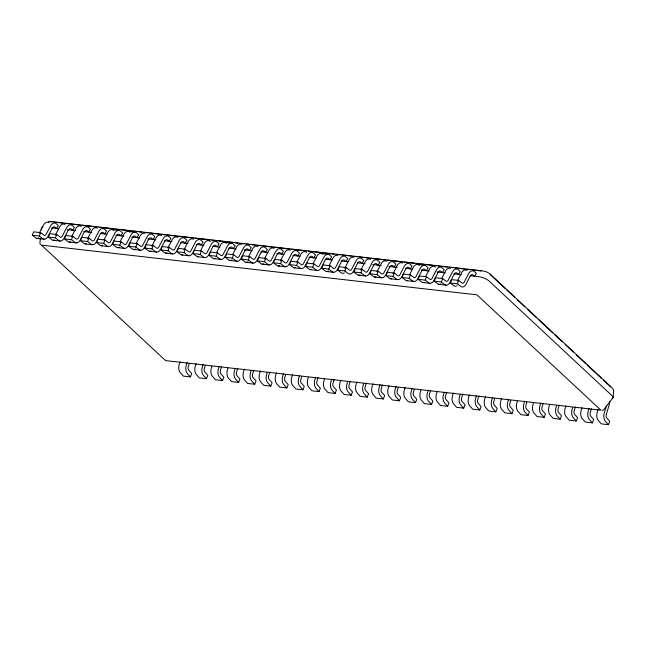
<?xml version="1.0" encoding="UTF-8"?>
<svg xmlns="http://www.w3.org/2000/svg" width="646" height="646" viewBox="0 0 646 646"><rect width="100%" height="100%" fill="white"/><g stroke="black" fill="none" stroke-linecap="round" stroke-linejoin="round"><path stroke-width="0.97" d="M40.318 238.754L39.899 243.098L40.399 244.6M41.231 229.928L41.433 227.965M613.014 397.629L613.7 390.685L612.884 388.658M180 361.736L179.16 364.514A6.92 4.207 -83.5 0 0 180.291 372.71L183.343 376.093L190.376 376.901L191.725 373.541L188.64 370.085A3.093 1.881 -83.5 0 1 188.212 366.96L189.157 363.763M187.033 362.543L186.193 365.321A6.92 4.207 -83.5 0 0 187.324 373.517L190.376 376.901M196.077 363.577L195.237 366.355A6.92 4.207 -83.5 0 0 196.368 374.551L199.42 377.934L206.462 378.742L207.802 375.374L204.717 371.926A3.093 1.881 -83.5 0 1 204.289 368.801L205.234 365.604M203.11 364.376L202.271 367.162A6.92 4.207 -83.5 0 0 203.401 375.35L206.462 378.742M211.88 366.339L211.315 368.196A6.92 4.207 -83.5 0 0 212.445 376.384L215.506 379.775L222.539 380.575L223.879 377.216L220.795 373.759A3.093 1.881 -83.5 0 1 220.367 370.634L221.594 366.516M219.188 366.217L218.348 368.995A6.92 4.207 -83.5 0 0 219.478 377.191L222.539 380.575M227.957 368.18L227.392 370.029A6.92 4.207 -83.5 0 0 228.523 378.225L231.583 381.608L238.616 382.416L239.957 379.049L236.88 375.601A3.093 1.881 -83.5 0 1 236.444 372.476L237.671 368.349M234.991 368.979L234.433 370.836A6.92 4.207 -83.5 0 0 235.564 379.032L238.616 382.416M244.317 369.092L243.477 371.87A6.92 4.207 -83.5 0 0 244.608 380.066L247.66 383.449L254.694 384.249L256.042 380.89L252.957 377.442A3.093 1.881 -83.5 0 1 252.521 374.309L253.749 370.19M251.068 370.82L250.511 372.669A6.92 4.207 -83.5 0 0 251.641 380.865L254.694 384.249M260.395 370.925L259.555 373.703A6.92 4.207 -83.5 0 0 260.685 381.899L263.738 385.282L270.771 386.09L272.119 382.731L269.035 379.275A3.093 1.881 -83.5 0 1 268.599 376.15L269.826 372.031M267.145 372.661L266.588 374.51A6.92 4.207 -83.5 0 0 267.719 382.707L270.771 386.09M276.472 372.766L275.632 375.544A6.92 4.207 -83.5 0 0 276.763 383.74L279.815 387.124L286.848 387.931L288.197 384.564L285.112 381.116A3.093 1.881 -83.5 0 1 284.684 377.983L285.629 374.793M283.505 373.566L282.665 376.343A6.92 4.207 -83.5 0 0 283.796 384.54L286.848 387.931M292.549 374.599L291.709 377.377A6.92 4.207 -83.5 0 0 292.84 385.573L295.892 388.965L302.934 389.764L304.274 386.405L301.189 382.949A3.093 1.881 -83.5 0 1 300.761 379.824L301.706 376.626M299.582 375.407L298.743 378.185A6.92 4.207 -83.5 0 0 299.873 386.381L302.934 389.764M308.352 377.369L307.787 379.218A6.92 4.207 -83.5 0 0 308.917 387.414L311.978 390.798L319.011 391.605L320.351 388.238L317.267 384.79A3.093 1.881 -83.5 0 1 316.839 381.665L318.066 377.539M315.66 377.248L314.82 380.026A6.92 4.207 -83.5 0 0 315.951 388.214L319.011 391.605M324.429 379.202L323.864 381.059A6.92 4.207 -83.5 0 0 324.995 389.247L328.055 392.639L335.088 393.438L336.429 390.079L333.352 386.623A3.093 1.881 -83.5 0 1 332.916 383.498L334.144 379.38M331.745 379.081L330.905 381.859A6.92 4.207 -83.5 0 0 332.036 390.055L335.088 393.438M340.789 380.114L339.949 382.892A6.92 4.207 -83.5 0 0 341.08 391.088L344.132 394.472L351.166 395.279L352.514 391.92L349.429 388.464A3.093 1.881 -83.5 0 1 348.993 385.339L350.221 381.221M347.54 381.843L346.983 383.7A6.92 4.207 -83.5 0 0 348.113 391.896L351.166 395.279M356.867 381.956L356.027 384.733A6.92 4.207 -83.5 0 0 357.157 392.93L360.21 396.313L367.243 397.12L368.591 393.753L365.507 390.305A3.093 1.881 -83.5 0 1 365.071 387.172L366.298 383.054M363.617 383.684L363.06 385.533A6.92 4.207 -83.5 0 0 364.191 393.729L367.243 397.12M372.944 383.789L372.104 386.566A6.92 4.207 -83.5 0 0 373.235 394.763L376.287 398.154L383.32 398.953L384.669 395.594L381.584 392.138A3.093 1.881 -83.5 0 1 381.156 389.013L382.375 384.895M379.977 384.596L379.137 387.374A6.92 4.207 -83.5 0 0 380.268 395.57L383.32 398.953M389.021 385.63L388.181 388.407A6.92 4.207 -83.5 0 0 389.312 396.604L392.364 399.987L399.406 400.795L400.746 397.427L397.661 393.979A3.093 1.881 -83.5 0 1 397.233 390.854L398.178 387.657M396.055 386.437L395.215 389.215A6.92 4.207 -83.5 0 0 396.345 397.403L399.406 400.795M405.099 387.471L404.259 390.249A6.92 4.207 -83.5 0 0 405.389 398.437L408.45 401.828L415.483 402.628L416.823 399.268L413.739 395.812A3.093 1.881 -83.5 0 1 413.311 392.687L414.256 389.49M412.132 388.27L411.292 391.048A6.92 4.207 -83.5 0 0 412.423 399.244L415.483 402.628M420.901 390.232L420.336 392.082A6.92 4.207 -83.5 0 0 421.475 400.278L424.527 403.661L431.56 404.469L432.901 401.101L429.824 397.653A3.093 1.881 -83.5 0 1 429.388 394.528L430.616 390.402M428.217 390.111L427.377 392.889A6.92 4.207 -83.5 0 0 428.508 401.085L431.56 404.469M436.979 392.065L436.421 393.923A6.92 4.207 -83.5 0 0 437.552 402.119L440.604 405.502L447.638 406.302L448.986 402.942L445.902 399.494A3.093 1.881 -83.5 0 1 445.465 396.361L446.693 392.243M444.012 392.873L443.455 394.722A6.92 4.207 -83.5 0 0 444.585 402.918L447.638 406.302M453.339 392.978L452.499 395.756A6.92 4.207 -83.5 0 0 453.629 403.952L456.682 407.335L463.715 408.143L465.063 404.784L461.979 401.327A3.093 1.881 -83.5 0 1 461.543 398.202L462.77 394.084M460.089 394.714L459.532 396.563A6.92 4.207 -83.5 0 0 460.663 404.759L463.715 408.143M469.416 394.819L468.576 397.597A6.92 4.207 -83.5 0 0 469.707 405.793L472.759 409.176L479.792 409.984L481.141 406.617L478.056 403.169A3.093 1.881 -83.5 0 1 477.628 400.035L478.856 395.917M476.449 395.618L475.609 398.396A6.92 4.207 -83.5 0 0 476.74 406.592L479.792 409.984M485.493 396.652L484.653 399.438A6.92 4.207 -83.5 0 0 485.784 407.626L488.836 411.017L495.878 411.817L497.218 408.458L494.133 405.002A3.093 1.881 -83.5 0 1 493.705 401.877L494.65 398.679M492.527 397.46L491.687 400.237A6.92 4.207 -83.5 0 0 492.817 408.433L495.878 411.817M501.571 398.493L500.731 401.271A6.92 4.207 -83.5 0 0 501.861 409.467L504.922 412.851L511.955 413.658L513.295 410.291L510.211 406.843A3.093 1.881 -83.5 0 1 509.783 403.718L510.728 400.52M508.604 399.301L507.764 402.078A6.92 4.207 -83.5 0 0 508.895 410.275L511.955 413.658M517.373 401.255L516.808 403.112A6.92 4.207 -83.5 0 0 517.947 411.308L520.999 414.692L528.032 415.491L529.381 412.132L526.296 408.684A3.093 1.881 -83.5 0 1 525.86 405.551L526.805 402.361M524.689 401.134L523.849 403.911A6.92 4.207 -83.5 0 0 524.98 412.108L528.032 415.491M533.451 403.096L532.893 404.945A6.92 4.207 -83.5 0 0 534.024 413.141L537.076 416.525L544.11 417.332L545.458 413.973L542.374 410.517A3.093 1.881 -83.5 0 1 541.937 407.392L543.165 403.274M540.767 402.975L539.927 405.753A6.92 4.207 -83.5 0 0 541.057 413.949L544.11 417.332M549.528 404.937L548.971 406.786A6.92 4.207 -83.5 0 0 550.101 414.982L553.154 418.366L560.187 419.173L561.535 415.806L558.451 412.358A3.093 1.881 -83.5 0 1 558.015 409.225L559.242 405.107M556.561 405.736L556.004 407.586A6.92 4.207 -83.5 0 0 557.135 415.782L560.187 419.173M565.888 405.841L565.048 408.619A6.92 4.207 -83.5 0 0 566.179 416.815L569.231 420.207L576.264 421.006L577.613 417.647L574.528 414.191A3.093 1.881 -83.5 0 1 574.1 411.066L575.328 406.948M572.639 407.578L572.081 409.427A6.92 4.207 -83.5 0 0 573.212 417.623L576.264 421.006M581.965 407.683L581.125 410.46A6.92 4.207 -83.5 0 0 582.256 418.656L585.308 422.04L592.35 422.847L593.69 419.48L590.606 416.032A3.093 1.881 -83.5 0 1 590.178 412.907L591.405 408.781M588.999 408.49L588.159 411.268A6.92 4.207 -83.5 0 0 589.289 419.456L592.35 422.847M598.043 409.524L597.203 412.301A6.92 4.207 -83.5 0 0 598.333 420.489L601.394 423.881L608.427 424.68L609.767 421.321L606.683 417.865A3.093 1.881 -83.5 0 1 606.255 414.74L609.372 404.235A7.647 4.651 -83.5 0 0 609.646 401.263M606.481 405.696L604.236 413.101A6.92 4.207 -83.5 0 0 605.375 421.297L608.427 424.68M32.3 235.217L33.649 231.849L40.682 232.657L44.098 235.273A3.093 1.881 -83.5 0 0 46.116 234.425L50.816 225.389A7.647 4.651 -83.5 0 1 56 223.476L58.326 225.575L56.468 228.45L55.185 227.255A3.819 2.326 -83.5 0 0 52.108 228.385L47.99 236.42A6.92 4.207 -83.5 0 1 42.701 238.624L39.333 236.016L32.3 235.217L35.667 237.817A6.92 4.207 -83.5 0 0 38.913 237.954M39.333 236.016L40.682 232.657M48.377 237.05L49.726 233.69L56.759 234.498L60.175 237.106A3.093 1.881 -83.5 0 0 62.194 236.266L66.893 227.23A7.647 4.651 -83.5 0 1 72.086 225.317L74.403 227.416L72.546 230.291L71.262 229.088A3.819 2.326 -83.5 0 0 68.185 230.226L64.075 238.253A6.92 4.207 -83.5 0 1 58.778 240.457L55.411 237.857L48.377 237.05L51.745 239.658A6.92 4.207 -83.5 0 0 54.522 240.037M55.411 237.857L56.759 234.498M64.455 238.891L65.803 235.532L72.837 236.331L76.252 238.947A3.093 1.881 -83.5 0 0 78.271 238.108L82.971 229.072A7.647 4.651 -83.5 0 1 88.163 227.158L90.488 229.249L88.631 232.124L87.339 230.929A3.819 2.326 -83.5 0 0 84.263 232.059L80.152 240.094A6.92 4.207 -83.5 0 1 74.855 242.298L71.488 239.698L64.455 238.891L67.822 241.491A6.92 4.207 -83.5 0 0 70.6 241.87M71.488 239.698L72.837 236.331M80.54 240.732L81.88 237.365L88.914 238.172L92.338 240.78A3.093 1.881 -83.5 0 0 94.356 239.941L99.048 230.905A7.647 4.651 -83.5 0 1 104.24 228.991L106.566 231.09L104.709 233.965L103.425 232.762A3.819 2.326 -83.5 0 0 100.348 233.9L96.23 241.935A6.92 4.207 -83.5 0 1 90.941 244.14L87.573 241.531L80.54 240.732L83.907 243.332A6.92 4.207 -83.5 0 0 86.201 243.865M87.573 241.531L88.914 238.172M96.617 242.565L97.958 239.206L104.991 240.005L108.415 242.621A3.093 1.881 -83.5 0 0 110.434 241.782L115.125 232.746A7.647 4.651 -83.5 0 1 120.317 230.832L122.643 232.931L120.786 235.798L119.502 234.603A3.819 2.326 -83.5 0 0 116.425 235.742L112.307 243.768A6.92 4.207 -83.5 0 1 107.018 245.973L103.651 243.372L96.617 242.565L99.985 245.173A6.92 4.207 -83.5 0 0 102.278 245.706M103.651 243.372L104.991 240.005M112.695 244.406L114.035 241.039L121.077 241.846L124.492 244.463A3.093 1.881 -83.5 0 0 126.511 243.615L131.211 234.579A7.647 4.651 -83.5 0 1 136.395 232.665L138.72 234.764L136.863 237.639L135.579 236.444A3.819 2.326 -83.5 0 0 132.503 237.575L128.384 245.609A6.92 4.207 -83.5 0 1 123.095 247.814L119.728 245.205L112.695 244.406L116.062 247.006A6.92 4.207 -83.5 0 0 119.308 247.143M119.728 245.205L121.077 241.846M128.772 246.239L130.121 242.88L137.154 243.679L140.57 246.296A3.093 1.881 -83.5 0 0 142.588 245.456L147.288 236.42A7.647 4.651 -83.5 0 1 152.472 234.506L154.798 236.606L152.941 239.48L151.657 238.277A3.819 2.326 -83.5 0 0 148.58 239.416L144.462 247.442A6.92 4.207 -83.5 0 1 139.173 249.647L135.805 247.047L128.772 246.239L132.139 248.847A6.92 4.207 -83.5 0 0 135.385 248.985M135.805 247.047L137.154 243.679M144.849 248.08L146.198 244.721L153.231 245.52L156.647 248.137A3.093 1.881 -83.5 0 0 158.666 247.297L163.365 238.261A7.647 4.651 -83.5 0 1 168.558 236.339L170.875 238.439L169.018 241.313L167.734 240.118A3.819 2.326 -83.5 0 0 164.657 241.249L160.547 249.283A6.92 4.207 -83.5 0 1 155.25 251.488L151.883 248.888L144.849 248.08L148.217 250.68A6.92 4.207 -83.5 0 0 150.994 251.06M151.883 248.888L153.231 245.52M160.927 249.921L162.275 246.554L169.309 247.361L172.724 249.97A3.093 1.881 -83.5 0 0 174.751 249.13L179.443 240.094A7.647 4.651 -83.5 0 1 184.635 238.18L186.96 240.28L185.103 243.154L183.819 241.951A3.819 2.326 -83.5 0 0 180.735 243.09L176.624 251.124A6.92 4.207 -83.5 0 1 171.335 253.329L167.96 250.721L160.927 249.921L164.294 252.521A6.92 4.207 -83.5 0 0 167.072 252.901M167.96 250.721L169.309 247.361M177.012 251.754L178.353 248.395L185.386 249.195L188.81 251.811A3.093 1.881 -83.5 0 0 190.828 250.971L195.52 241.935A7.647 4.651 -83.5 0 1 200.712 240.021L203.038 242.121L201.181 244.987L199.897 243.792A3.819 2.326 -83.5 0 0 196.82 244.931L192.702 252.957A6.92 4.207 -83.5 0 1 187.413 255.162L184.045 252.562L177.012 251.754L180.379 254.363A6.92 4.207 -83.5 0 0 182.673 254.895M184.045 252.562L185.386 249.195M193.089 253.595L194.43 250.228L201.463 251.036L204.887 253.652A3.093 1.881 -83.5 0 0 206.906 252.804L211.597 243.768A7.647 4.651 -83.5 0 1 216.79 241.854L219.115 243.954L217.258 246.829L215.974 245.633A3.819 2.326 -83.5 0 0 212.897 246.764L208.779 254.799A6.92 4.207 -83.5 0 1 203.49 257.003L200.123 254.395L193.089 253.595L196.457 256.196A6.92 4.207 -83.5 0 0 198.274 256.801M200.123 254.395L201.463 251.036M209.167 255.428L210.507 252.069L217.549 252.869L220.964 255.485A3.093 1.881 -83.5 0 0 222.983 254.645L227.683 245.609A7.647 4.651 -83.5 0 1 232.867 243.695L235.192 245.795L233.335 248.67L232.051 247.466A3.819 2.326 -83.5 0 0 228.975 248.605L224.856 256.632A6.92 4.207 -83.5 0 1 219.567 258.836L216.2 256.236L209.167 255.428L212.534 258.037A6.92 4.207 -83.5 0 0 215.312 258.416M216.2 256.236L217.549 252.869M225.244 257.269L226.593 253.902L233.626 254.71L237.042 257.326A3.093 1.881 -83.5 0 0 239.06 256.486L243.76 247.45A7.647 4.651 -83.5 0 1 248.952 245.528L251.27 247.628L249.413 250.503L248.129 249.308A3.819 2.326 -83.5 0 0 245.052 250.438L240.934 258.473A6.92 4.207 -83.5 0 1 235.645 260.677L232.277 258.069L225.244 257.269L228.611 259.87A6.92 4.207 -83.5 0 0 231.866 260.007M232.277 258.069L233.626 254.71M241.321 259.103L242.67 255.743L249.703 256.551L253.119 259.159A3.093 1.881 -83.5 0 0 255.138 258.319L259.837 249.283A7.647 4.651 -83.5 0 1 265.03 247.37L267.355 249.469L265.49 252.344L264.206 251.141A3.819 2.326 -83.5 0 0 261.129 252.279L257.019 260.306A6.92 4.207 -83.5 0 1 251.722 262.518L248.355 259.91L241.321 259.103L244.689 261.711A6.92 4.207 -83.5 0 0 247.943 261.848M248.355 259.91L249.703 256.551M257.399 260.944L258.747 257.584L265.781 258.384L269.196 261A3.093 1.881 -83.5 0 0 271.223 260.16L275.915 251.124A7.647 4.651 -83.5 0 1 281.107 249.211L283.433 251.302L281.575 254.177L280.291 252.982A3.819 2.326 -83.5 0 0 277.215 254.12L273.096 262.147A6.92 4.207 -83.5 0 1 267.807 264.351L264.44 261.751L257.399 260.944L260.766 263.552A6.92 4.207 -83.5 0 0 263.544 263.923M264.44 261.751L265.781 258.384M273.484 262.785L274.825 259.417L281.858 260.225L285.282 262.841A3.093 1.881 -83.5 0 0 287.3 261.993L291.992 252.957A7.647 4.651 -83.5 0 1 297.184 251.044L299.51 253.143L297.653 256.018L296.369 254.823A3.819 2.326 -83.5 0 0 293.292 255.953L289.174 263.988A6.92 4.207 -83.5 0 1 283.885 266.192L280.517 263.584L273.484 262.785L276.851 265.385A6.92 4.207 -83.5 0 0 279.629 265.764M280.517 263.584L281.858 260.225M289.561 264.618L290.902 261.259L297.935 262.058L301.359 264.674A3.093 1.881 -83.5 0 0 303.378 263.834L308.069 254.799A7.647 4.651 -83.5 0 1 313.262 252.885L315.587 254.984L313.73 257.851L312.446 256.656A3.819 2.326 -83.5 0 0 309.369 257.794L305.251 265.821A6.92 4.207 -83.5 0 1 299.962 268.025L296.595 265.425L289.561 264.618L292.929 267.226A6.92 4.207 -83.5 0 0 295.222 267.759M296.595 265.425L297.935 262.058M305.639 266.459L306.979 263.092L314.021 263.899L317.436 266.515A3.093 1.881 -83.5 0 0 319.455 265.668L324.155 256.632A7.647 4.651 -83.5 0 1 329.339 254.718L331.664 256.817L329.807 259.692L328.523 258.497A3.819 2.326 -83.5 0 0 325.447 259.627L321.328 267.662A6.92 4.207 -83.5 0 1 316.039 269.866L312.672 267.258L305.639 266.459L309.006 269.059A6.92 4.207 -83.5 0 0 310.823 269.665M312.672 267.258L314.021 263.899M321.716 268.292L323.065 264.933L330.098 265.74L333.514 268.348A3.093 1.881 -83.5 0 0 335.532 267.509L340.232 258.473A7.647 4.651 -83.5 0 1 345.424 256.559L347.742 258.658L345.885 261.533L344.601 260.33A3.819 2.326 -83.5 0 0 341.524 261.469L337.406 269.495A6.92 4.207 -83.5 0 1 332.117 271.7L328.749 269.099L321.716 268.292L325.083 270.9A6.92 4.207 -83.5 0 0 328.338 271.037M328.749 269.099L330.098 265.74M337.793 270.133L339.142 266.774L346.175 267.573L349.591 270.19A3.093 1.881 -83.5 0 0 351.61 269.35L356.309 260.314A7.647 4.651 -83.5 0 1 361.502 258.4L363.827 260.491L361.962 263.366L360.678 262.171A3.819 2.326 -83.5 0 0 357.601 263.302L353.491 271.336A6.92 4.207 -83.5 0 1 348.194 273.541L344.827 270.94L337.793 270.133L341.161 272.733A6.92 4.207 -83.5 0 0 344.415 272.87M344.827 270.94L346.175 267.573M353.871 271.974L355.219 268.607L362.253 269.414L365.668 272.023A3.093 1.881 -83.5 0 0 367.695 271.183L372.387 262.147A7.647 4.651 -83.5 0 1 377.579 260.233L379.905 262.333L378.047 265.207L376.763 264.004A3.819 2.326 -83.5 0 0 373.687 265.143L369.569 273.177A6.92 4.207 -83.5 0 1 364.279 275.382L360.912 272.774L353.871 271.974L357.238 274.574A6.92 4.207 -83.5 0 0 360.016 274.954M360.912 272.774L362.253 269.414M369.956 273.807L371.297 270.448L378.33 271.247L381.754 273.864A3.093 1.881 -83.5 0 0 383.772 273.024L388.464 263.988A7.647 4.651 -83.5 0 1 393.656 262.074L395.982 264.174L394.125 267.04L392.841 265.845A3.819 2.326 -83.5 0 0 389.764 266.984L385.646 275.01A6.92 4.207 -83.5 0 1 380.357 277.215L376.989 274.615L369.956 273.807L373.323 276.415A6.92 4.207 -83.5 0 0 376.101 276.787M376.989 274.615L378.33 271.247M386.033 275.648L387.374 272.281L394.407 273.088L397.831 275.705A3.093 1.881 -83.5 0 0 399.85 274.857L404.541 265.821A7.647 4.651 -83.5 0 1 409.734 263.907L412.059 266.007L410.202 268.881L408.918 267.686A3.819 2.326 -83.5 0 0 405.841 268.817L401.723 276.851A6.92 4.207 -83.5 0 1 396.434 279.056L393.067 276.448L386.033 275.648L389.401 278.248A6.92 4.207 -83.5 0 0 391.694 278.781M393.067 276.448L394.407 273.088M402.111 277.481L403.451 274.122L410.493 274.921L413.908 277.538A3.093 1.881 -83.5 0 0 415.927 276.698L420.627 267.662A7.647 4.651 -83.5 0 1 425.811 265.748L428.137 267.848L426.279 270.722L424.995 269.519A3.819 2.326 -83.5 0 0 421.919 270.658L417.8 278.684A6.92 4.207 -83.5 0 1 412.511 280.889L409.144 278.289L402.111 277.481L405.478 280.089A6.92 4.207 -83.5 0 0 407.295 280.687M409.144 278.289L410.493 274.921M418.188 279.322L419.537 275.963L426.57 276.763L429.986 279.379A3.093 1.881 -83.5 0 0 432.004 278.539L436.704 269.503A7.647 4.651 -83.5 0 1 441.896 267.581L444.214 269.681L442.357 272.555L441.073 271.36A3.819 2.326 -83.5 0 0 437.996 272.491L433.878 280.525A6.92 4.207 -83.5 0 1 428.589 282.73L425.221 280.13L418.188 279.322L421.555 281.922A6.92 4.207 -83.5 0 0 424.333 282.302M425.221 280.13L426.57 276.763M434.265 281.163L435.614 277.796L442.647 278.604L446.063 281.212A3.093 1.881 -83.5 0 0 448.082 280.372L452.781 271.336A7.647 4.651 -83.5 0 1 457.974 269.422L460.299 271.522L458.434 274.397L457.15 273.193A3.819 2.326 -83.5 0 0 454.073 274.332L449.963 282.367A6.92 4.207 -83.5 0 1 444.666 284.571L441.299 281.963L434.265 281.163L437.633 283.764A6.92 4.207 -83.5 0 0 440.887 283.901M441.299 281.963L442.647 278.604M450.343 282.996L451.691 279.637L458.725 280.437L462.148 283.053A3.093 1.881 -83.5 0 0 464.167 282.213L468.859 273.177A7.647 4.651 -83.5 0 1 474.051 271.263L476.377 273.363L474.519 276.23L473.235 275.035A3.819 2.326 -83.5 0 0 470.159 276.173L466.041 284.2A6.92 4.207 -83.5 0 1 460.751 286.404L457.384 283.804L450.343 282.996L453.71 285.605A6.92 4.207 -83.5 0 0 456.964 285.742M457.384 283.804L458.725 280.437M39.277 233.287L43.783 224.59A7.647 4.651 -83.5 0 1 48.967 222.676M55.354 235.128L59.86 226.431A7.647 4.651 -83.5 0 1 65.052 224.509M71.431 236.961L75.937 228.264A7.647 4.651 -83.5 0 1 81.13 226.35M87.517 238.802L92.015 230.105A7.647 4.651 -83.5 0 1 97.207 228.191M104.046 239.747L108.092 231.938A7.647 4.651 -83.5 0 1 113.284 230.024L113.744 230.388M120.132 241.588L124.169 233.779A7.647 4.651 -83.5 0 1 128.796 231.575M136.209 243.421L140.255 235.612A7.647 4.651 -83.5 0 1 144.882 233.408M151.826 246.15L156.332 237.453A7.647 4.651 -83.5 0 1 161.524 235.54M167.903 247.991L172.409 239.295A7.647 4.651 -83.5 0 1 177.602 237.373M183.989 249.824L188.487 241.128A7.647 4.651 -83.5 0 1 193.679 239.214M200.518 250.777L204.564 242.969A7.647 4.651 -83.5 0 1 209.756 241.055L210.216 241.41M216.604 252.61L220.641 244.802A7.647 4.651 -83.5 0 1 225.268 242.597M232.681 254.451L236.727 246.643A7.647 4.651 -83.5 0 1 241.354 244.438M248.298 257.181L252.804 248.484A7.647 4.651 -83.5 0 1 257.996 246.562M264.375 259.014L268.881 250.317A7.647 4.651 -83.5 0 1 274.074 248.403M280.461 260.855L284.959 252.158A7.647 4.651 -83.5 0 1 290.151 250.244M296.99 261.8L301.036 253.991A7.647 4.651 -83.5 0 1 306.228 252.077L306.689 252.441M313.076 263.641L317.113 255.832A7.647 4.651 -83.5 0 1 322.306 253.918L322.766 254.274M329.153 265.474L333.199 257.673A7.647 4.651 -83.5 0 1 337.826 255.461M344.77 268.203L349.276 259.506A7.647 4.651 -83.5 0 1 353.903 257.302M360.856 270.044L365.353 261.347A7.647 4.651 -83.5 0 1 370.546 259.434M376.933 271.885L381.431 263.18A7.647 4.651 -83.5 0 1 386.623 261.267M393.01 273.718L397.508 265.022A7.647 4.651 -83.5 0 1 402.7 263.108M409.548 274.663L413.585 266.855A7.647 4.651 -83.5 0 1 418.778 264.941L419.238 265.304M425.625 276.504L429.671 268.696A7.647 4.651 -83.5 0 1 434.855 266.782L435.315 267.145M441.702 278.337L445.748 270.537A7.647 4.651 -83.5 0 1 450.375 268.332M457.328 281.067L461.825 272.37A7.647 4.651 -83.5 0 1 467.018 270.456M612.868 397.92L603.857 409.572L602.322 410.557M49.274 221.36L483.644 271.005M51.93 221.885L49.492 221.626A3.408 1.106 21.8 0 0 48.434 221.901M53.933 222.119L62.945 223.145M64.939 223.379L68.944 223.831M70.947 224.065L74.952 224.517M76.955 224.751L79.951 225.091M81.953 225.317L85.958 225.777M87.961 226.003L96.965 227.037M98.967 227.263L113.979 228.983M115.981 229.209L119.978 229.669M121.981 229.895L130.993 230.921M132.987 231.155L136.992 231.607M138.995 231.841L141.999 232.18M144.001 232.415L147.999 232.867M150.001 233.101L159.013 234.127M161.007 234.353L165.013 234.813M167.015 235.039L176.019 236.073M178.021 236.299L182.027 236.759M184.029 236.985L188.026 237.445M190.029 237.671L193.033 238.019M195.035 238.245L199.041 238.705M201.043 238.931L210.047 239.965M212.05 240.191L227.061 241.903M229.055 242.137L233.061 242.589M235.063 242.823L238.067 243.162M240.07 243.389L244.067 243.849M246.069 244.075L250.075 244.535M252.077 244.761L255.081 245.109M257.076 245.335L261.081 245.795M263.084 246.021L272.087 247.055M274.09 247.281L278.095 247.741M280.098 247.967L289.101 249.001M291.104 249.227L295.109 249.687M297.112 249.913L301.109 250.365M303.111 250.6L306.115 250.939M308.118 251.173L312.115 251.625M314.118 251.859L323.129 252.885M325.124 253.111L334.135 254.144M336.138 254.371L340.135 254.831M342.138 255.057L346.143 255.517M348.146 255.743L351.149 256.091M353.144 256.317L357.149 256.777M359.152 257.003L363.157 257.463M365.16 257.689L368.155 258.037M370.158 258.263L385.169 259.975M387.172 260.209L391.177 260.661M393.172 260.895L402.183 261.921M404.186 262.147L408.183 262.607M410.186 262.833L414.191 263.293M416.194 263.52L419.197 263.867M421.192 264.093L436.203 265.813M438.206 266.039L447.218 267.073M449.212 267.299L453.217 267.759M455.22 267.985L459.225 268.445M461.228 268.671L464.224 269.011M466.226 269.245L470.231 269.697M472.234 269.931L481.238 270.957M112.129 229.572L119.163 230.38M128.207 231.413L135.24 232.213M224.679 242.436L231.712 243.243M321.151 253.466L328.184 254.266M417.623 264.489L424.656 265.296M51.72 227.909L58.729 228.708M67.273 229.685L75.752 230.654M83.762 231.567L91.772 232.487M100.308 233.464L106.792 234.199M115.796 235.233L123.806 236.145M131.816 237.066L139.827 237.978M147.837 238.891L155.847 239.811M164.625 240.813L171.868 241.636M180.702 242.654L187.889 243.469M196.78 244.487L203.902 245.302M212.857 246.328L219.923 247.135M228.934 248.161L235.943 248.96M244.14 249.897L251.964 250.793M260.976 251.827L267.985 252.626M276.997 253.652L284.006 254.459M293.018 255.485L300.019 256.284M309.03 257.318L316.039 258.117M325.051 259.151L332.06 259.95M341.072 260.976L348.081 261.783M357.093 262.809L365.103 263.73M372.766 264.602L381.124 265.554M388.844 266.443L397.137 267.387M405.801 268.381L412.156 269.107M421.168 270.133L429.178 271.054M437.189 271.966L445.199 272.878M454.041 273.896L461.22 274.712M470.118 275.729L479.243 276.771A7.639 2.487 21.8 0 1 489.119 281.058L611.907 395.578A7.639 2.487 21.8 0 1 612.23 398.348M37.008 238.398L44.041 239.206M53.085 240.239L60.118 241.039M69.162 242.072L76.204 242.88M85.248 243.913L92.281 244.721M101.325 245.755L108.358 246.554M117.402 247.588L124.436 248.395M133.48 249.429L140.513 250.228M149.557 251.262L156.59 252.069M165.634 253.103L172.676 253.91M181.72 254.944L188.753 255.743M197.797 256.777L204.83 257.584M213.874 258.618L220.908 259.417M229.952 260.451L236.985 261.259M246.029 262.292L253.062 263.1M262.106 264.133L269.148 264.933M278.192 265.966L285.225 266.774M294.269 267.807L301.302 268.607M310.346 269.64L317.38 270.448M326.424 271.481L333.457 272.281M358.578 275.156L365.62 275.963M374.664 276.997L381.697 277.796M390.741 278.83L397.774 279.637M406.819 280.671L413.852 281.47M422.896 282.504L429.929 283.311M438.973 284.345L446.006 285.152M484.242 271.304L484.718 271.368A3.408 1.106 21.8 0 1 488.513 273.016M225.834 242.888L226.294 243.251M129.361 231.866L129.822 232.221M489.2 273.258L489.725 273.718M489.579 273.581L612.416 388.149M490.306 274.663L504.994 288.358M506.464 289.731L514.539 297.265M517.478 300.01L524.818 306.858M527.758 309.595L536.576 317.816M538.772 319.875L552.734 332.884M554.93 334.943L562.278 341.791M565.218 344.536L573.293 352.07M576.232 354.807L585.777 363.714M587.246 365.087L601.2 378.096M603.404 380.155L610.753 387.002M41.748 229.104A7.639 2.487 21.8 0 1 42.701 227.117M41.554 245.214L165.57 360.589L600.958 410.21L476.942 294.834L41.61 245.141"/></g></svg>
